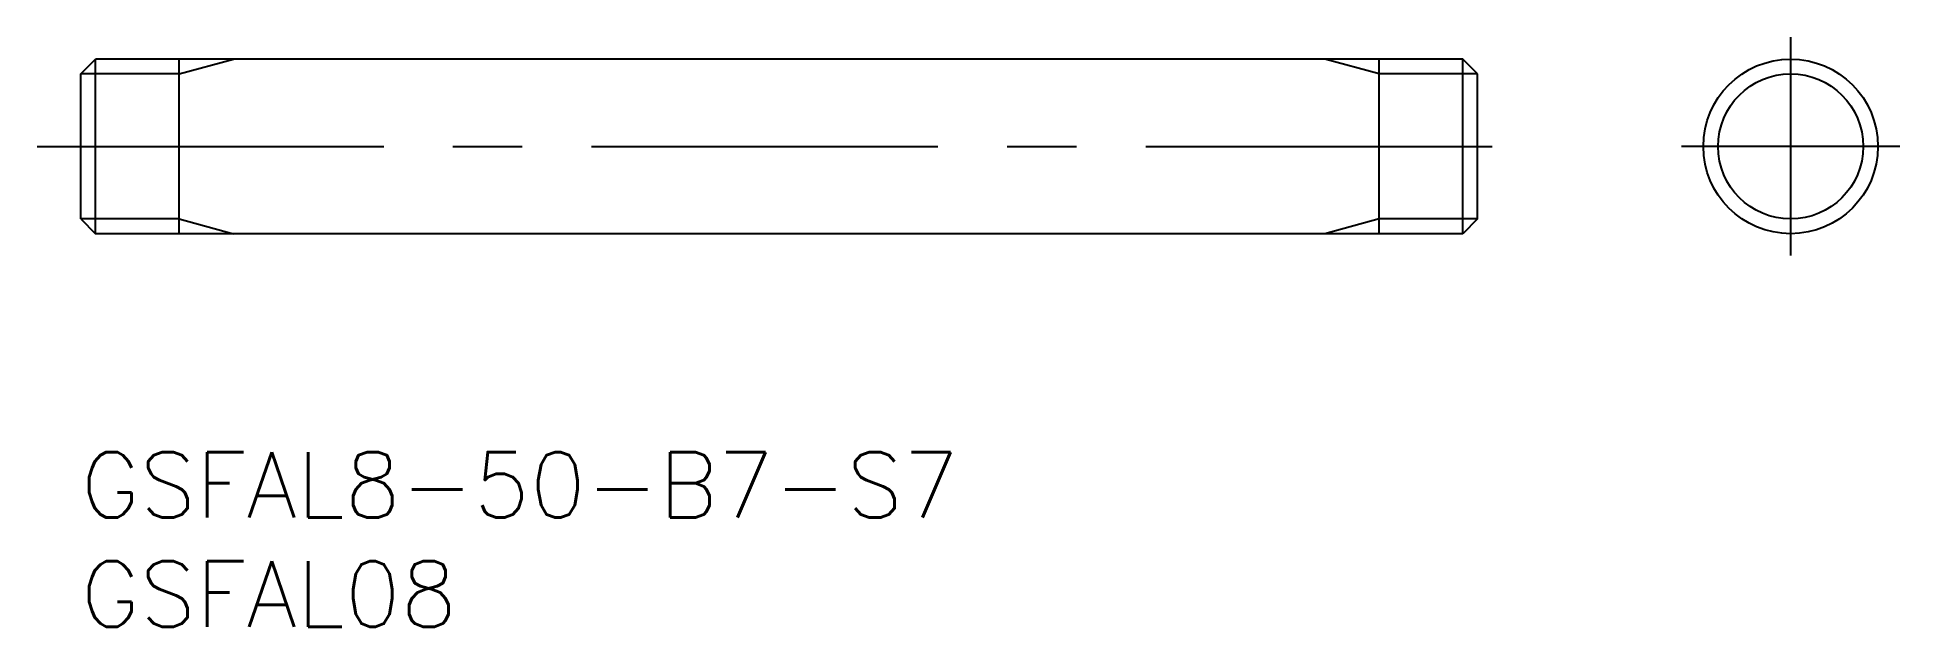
# Model space of a CAD drawing. Extents: x -2 to 83.4, y -8 to 19.
import ezdxf

# ---------------------------------------------------------------- set-up
doc = ezdxf.new("R2010")
doc.units = 0
doc.header["$LTSCALE"] = 0.5
doc.linetypes.add('CENTER', pattern=[50.8, 31.75, -6.35, 6.35, -6.35])
for name, color, linetype in [('MSM_CENTER', 1, 'CENTER'), ('MSM_CONTINUOUS', 7, 'CONTINUOUS'), ('MSM_NARROW', 5, 'CONTINUOUS'), ('MSM_PART_NUMBER', 7, 'CONTINUOUS')]:
    doc.layers.add(name, color=color, linetype=linetype)
doc.styles.get("Standard").update_dxf_attribs({"font": 'txt.shx', "height": 3, "bigfont": 'bigfont.shx'})

# ---------------------------------------------------------------- blocks, each defined once
blk = doc.blocks.new('*U11')
at = {"layer": 'MSM_PART_NUMBER'}
blk.add_text('GSFAL8-50-B7-S7', height=3, dxfattribs=at).set_placement((0, -3))
blk = doc.blocks.new('*U12')
at = {"layer": 'MSM_PART_NUMBER'}
blk.add_text('GSFAL08', height=3, dxfattribs=at).set_placement((0, -8))

msp = doc.modelspace()

# ---------------------------------------------------------------- linework, layer by layer
at = {"layer": 'MSM_CENTER'}
for p, q in [((78.35, 19), (78.35, 9)), ((-2, 14), (66, 14)), ((83.35, 14), (73.35, 14))]:
    msp.add_line(p, q, dxfattribs=at)
at = {"layer": 'MSM_CONTINUOUS'}
for p, q in [((0, 17.324), (0.676, 18)), ((63.323, 18), (0.676, 18)), ((0.676, 10), (0.676, 18)), ((4.5, 10), (4.5, 18)), ((59.5, 10), (59.5, 18)), ((63.323, 10), (63.323, 18)), ((64, 17.324), (63.323, 18)), ((0, 10.676), (0, 17.324)), ((64, 10.676), (64, 17.324)), ((0, 10.676), (0.676, 10)), ((64, 10.676), (63.323, 10)), ((63.323, 10), (0.676, 10))]:
    msp.add_line(p, q, dxfattribs=at)
msp.add_circle((78.35, 14), 4, dxfattribs=at)
at = {"layer": 'MSM_NARROW'}
for p, q in [((4.5, 17.324), (7, 18)), ((59.5, 17.324), (57, 18)), ((4.5, 17.324), (0, 17.324)), ((64, 17.324), (59.5, 17.324)), ((4.5, 10.676), (0, 10.676)), ((4.5, 10.676), (7, 10)), ((59.5, 10.676), (57, 10)), ((64, 10.676), (59.5, 10.676))]:
    msp.add_line(p, q, dxfattribs=at)
msp.add_circle((78.35, 14), 3.324, dxfattribs=at)

# ---------------------------------------------------------------- block references
at = {"layer": 'MSM_CONTINUOUS'}
for name in ['*U11', '*U12']:
    msp.add_blockref(name, (0, 0), dxfattribs=at)

doc.saveas('drawing.dxf')
